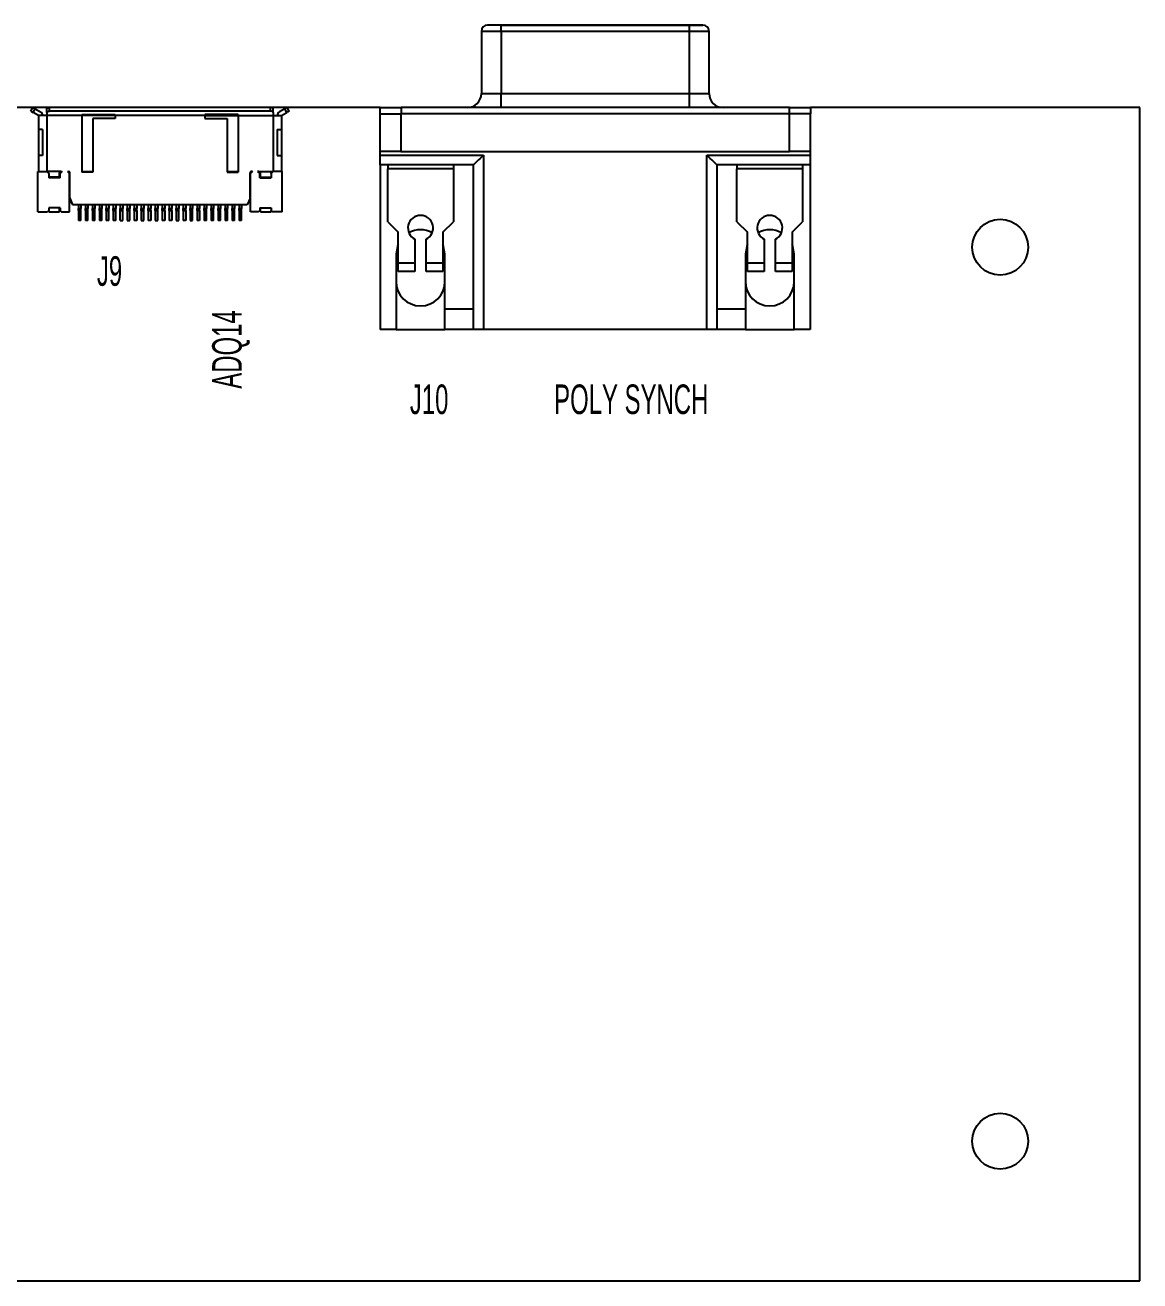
# Model space of a CAD drawing. Header units: millimetres. Extents: x 60 to 360, y 96 to 187.
# Drawn here: x 280.4 to 360.2, y 96.4 to 186.3 of the extents above; entities that cross this region are included whole.
import ezdxf

# ---------------------------------------------------------------- set-up
doc = ezdxf.new("R2010")
doc.units = ezdxf.units.MM
doc.styles.add('SLDTEXTSTYLE0', font='TXT', dxfattribs={"width": 0.605})

msp = doc.modelspace()

# ---------------------------------------------------------------- linework, layer by layer
at = {"color": 7, "linetype": 'Continuous', "lineweight": 25}
for p, q in [((313.534, 186.324), (313.534, 186.324)), ((314.514, 186.324), (313.534, 186.324)), ((327.954, 186.324), (314.514, 186.324)), ((314.517, 185.874), (314.517, 186.324)), ((314.517, 186.324), (327.961, 186.324)), ((328.934, 186.324), (327.954, 186.324)), ((327.961, 186.324), (328.939, 186.324)), ((327.961, 186.324), (327.961, 185.874)), ((313.089, 185.874), (313.089, 181.424)), ((314.517, 185.874), (314.517, 181.424)), ((327.961, 185.874), (314.517, 185.874)), ((327.961, 185.874), (327.961, 181.424)), ((329.389, 181.424), (329.389, 185.874)), ((314.517, 180.424), (314.517, 181.424)), ((314.517, 181.424), (327.961, 181.424)), ((327.961, 181.424), (327.961, 180.424)), ((280.978, 180.424), (249.345, 180.424)), ((280.829, 180.167), (280.979, 180.426)), ((282.184, 180.424), (280.984, 180.424)), ((281.003, 180.067), (281.153, 180.326)), ((281.384, 179.846), (281.003, 180.067)), ((281.153, 180.326), (281.534, 180.106)), ((281.384, 179.846), (281.384, 178.846)), ((281.984, 179.846), (281.384, 179.846)), ((281.984, 180.064), (281.984, 180.324)), ((281.984, 180.064), (281.984, 179.846)), ((284.484, 179.846), (281.984, 179.846)), ((281.984, 179.846), (281.984, 175.846)), ((282.184, 180.164), (282.184, 180.424)), ((297.984, 180.424), (282.184, 180.424)), ((297.984, 180.164), (282.184, 180.164)), ((284.484, 179.933), (286.884, 179.933)), ((284.484, 179.933), (284.484, 179.846)), ((284.484, 179.846), (284.484, 175.796)), ((286.884, 179.933), (286.884, 179.846)), ((293.284, 179.846), (286.884, 179.846)), ((286.884, 179.846), (286.884, 179.646)), ((295.684, 179.933), (293.284, 179.933)), ((293.284, 179.933), (293.284, 179.846)), ((293.284, 179.846), (293.284, 179.646)), ((295.684, 179.933), (295.684, 179.846)), ((295.684, 179.846), (298.184, 179.846)), ((295.684, 179.846), (295.684, 175.796)), ((297.984, 180.164), (297.984, 180.424)), ((299.184, 180.424), (297.984, 180.424)), ((298.184, 180.064), (298.184, 180.324)), ((298.184, 180.064), (298.184, 179.846)), ((298.184, 179.846), (298.184, 175.846)), ((298.184, 179.846), (298.784, 179.846)), ((299.015, 180.326), (298.634, 180.106)), ((298.784, 179.846), (299.165, 180.067)), ((298.784, 179.846), (298.784, 178.846)), ((299.165, 180.067), (299.015, 180.326)), ((299.338, 180.167), (299.188, 180.426)), ((305.839, 180.424), (299.19, 180.424)), ((305.834, 177.274), (305.834, 179.974)), ((305.834, 179.974), (307.334, 179.974)), ((305.839, 179.974), (305.839, 180.424)), ((305.839, 180.424), (307.339, 180.424)), ((307.334, 179.974), (307.334, 177.274)), ((335.134, 179.974), (307.334, 179.974)), ((307.339, 180.424), (307.339, 179.974)), ((335.139, 180.424), (307.339, 180.424)), ((335.139, 179.974), (307.339, 179.974)), ((335.134, 177.274), (335.134, 179.974)), ((335.139, 179.974), (335.139, 180.424)), ((335.139, 180.424), (336.639, 180.424)), ((336.639, 179.974), (335.139, 179.974)), ((336.634, 179.974), (336.634, 177.274)), ((336.639, 180.424), (336.639, 179.974)), ((360.224, 180.424), (336.639, 180.424)), ((360.224, 96.424), (360.224, 180.424)), ((285.284, 179.646), (285.284, 175.796)), ((286.884, 179.646), (285.284, 179.646)), ((293.284, 179.646), (294.884, 179.646)), ((294.884, 179.646), (294.884, 175.796)), ((281.684, 178.846), (281.384, 178.846)), ((281.384, 178.846), (281.384, 176.996)), ((281.684, 178.846), (281.684, 176.996)), ((298.484, 178.846), (298.784, 178.846)), ((298.484, 178.846), (298.484, 176.996)), ((298.784, 178.846), (298.784, 176.996)), ((307.334, 177.274), (305.834, 177.274)), ((305.834, 177.024), (305.834, 177.274)), ((307.334, 177.274), (335.134, 177.274)), ((336.634, 177.274), (335.134, 177.274)), ((336.634, 177.274), (336.634, 177.024)), ((281.384, 176.996), (281.384, 175.846)), ((281.684, 176.996), (281.384, 176.996)), ((298.484, 176.996), (298.784, 176.996)), ((298.784, 176.996), (298.784, 175.846)), ((305.834, 177.024), (313.234, 177.024)), ((305.834, 176.324), (305.834, 177.024)), ((312.534, 176.324), (305.834, 176.324)), ((305.834, 176.324), (305.834, 164.524)), ((306.384, 176.324), (306.384, 176.024)), ((311.084, 176.324), (311.084, 176.024)), ((312.534, 164.524), (312.534, 176.324)), ((313.234, 177.024), (313.234, 164.524)), ((329.234, 177.024), (336.634, 177.024)), ((329.234, 164.524), (329.234, 177.024)), ((329.934, 176.324), (329.934, 164.524)), ((336.634, 176.324), (329.934, 176.324)), ((331.384, 176.324), (331.384, 176.024)), ((336.084, 176.324), (336.084, 176.024)), ((336.634, 177.024), (336.634, 176.324)), ((336.634, 176.324), (336.634, 164.524)), ((281.334, 172.946), (281.334, 175.846)), ((281.334, 175.846), (281.974, 175.846)), ((281.984, 175.846), (281.974, 175.846)), ((282.124, 175.696), (281.974, 175.846)), ((281.984, 175.846), (282.019, 175.846)), ((282.999, 175.846), (282.019, 175.846)), ((282.119, 175.701), (282.119, 175.746)), ((282.124, 175.696), (282.124, 175.396)), ((282.899, 175.446), (282.124, 175.446)), ((282.944, 175.396), (282.124, 175.396)), ((282.899, 175.446), (282.899, 175.746)), ((282.899, 175.696), (282.944, 175.696)), ((282.899, 175.396), (282.899, 175.446)), ((283.094, 175.846), (282.944, 175.696)), ((282.944, 175.396), (282.944, 175.696)), ((282.999, 175.846), (283.094, 175.846)), ((283.459, 175.846), (283.534, 175.846)), ((283.459, 175.846), (283.609, 175.696)), ((283.609, 172.946), (283.609, 175.696)), ((283.609, 175.546), (283.634, 175.546)), ((283.634, 173.946), (283.634, 175.746)), ((284.484, 175.846), (285.284, 175.846)), ((285.284, 175.796), (284.484, 175.796)), ((294.884, 175.846), (295.684, 175.846)), ((294.884, 175.796), (295.684, 175.796)), ((296.534, 173.946), (296.534, 175.746)), ((296.534, 175.546), (296.559, 175.546)), ((296.709, 175.846), (296.559, 175.696)), ((296.559, 172.946), (296.559, 175.696)), ((296.709, 175.846), (296.634, 175.846)), ((297.169, 175.846), (297.074, 175.846)), ((297.074, 175.846), (297.224, 175.696)), ((297.169, 175.846), (298.149, 175.846)), ((297.224, 175.396), (297.224, 175.696)), ((297.269, 175.696), (297.224, 175.696)), ((297.224, 175.396), (298.044, 175.396)), ((297.269, 175.446), (297.269, 175.746)), ((297.269, 175.446), (298.044, 175.446)), ((297.269, 175.396), (297.269, 175.446)), ((298.044, 175.696), (298.194, 175.846)), ((298.044, 175.696), (298.044, 175.396)), ((298.049, 175.701), (298.049, 175.746)), ((298.184, 175.846), (298.149, 175.846)), ((298.184, 175.846), (298.194, 175.846)), ((298.834, 175.846), (298.194, 175.846)), ((298.834, 172.946), (298.834, 175.846)), ((306.384, 172.244), (306.384, 176.024)), ((311.084, 176.024), (306.384, 176.024)), ((311.084, 176.024), (311.084, 172.244)), ((331.384, 172.244), (331.384, 176.024)), ((336.084, 176.024), (331.384, 176.024)), ((336.084, 176.024), (336.084, 172.244)), ((283.634, 173.946), (283.834, 173.446)), ((296.534, 173.946), (296.334, 173.446)), ((281.334, 172.946), (282.024, 172.946)), ((282.124, 173.046), (282.024, 172.946)), ((282.119, 172.946), (282.119, 173.041)), ((282.119, 172.946), (282.899, 172.946)), ((282.944, 173.246), (282.124, 173.246)), ((282.124, 173.246), (282.124, 173.046)), ((282.899, 172.946), (282.899, 173.246)), ((282.944, 173.246), (282.944, 173.046)), ((282.944, 173.046), (283.044, 172.946)), ((283.044, 172.946), (283.609, 172.946)), ((296.334, 173.446), (283.834, 173.446)), ((284.244, 173.446), (284.244, 173.196)), ((284.244, 173.196), (284.424, 173.196)), ((284.244, 173.046), (284.244, 173.196)), ((284.244, 173.046), (284.424, 173.046)), ((284.244, 173.046), (284.244, 172.346)), ((284.424, 173.446), (284.424, 173.196)), ((284.424, 173.046), (284.424, 173.196)), ((284.424, 172.346), (284.424, 173.046)), ((284.744, 173.446), (284.744, 173.196)), ((284.744, 173.196), (284.924, 173.196)), ((284.744, 173.046), (284.744, 173.196)), ((284.744, 173.046), (284.924, 173.046)), ((284.744, 173.046), (284.744, 172.346)), ((284.924, 173.446), (284.924, 173.196)), ((284.924, 173.046), (284.924, 173.196)), ((284.924, 172.346), (284.924, 173.046)), ((285.244, 173.446), (285.244, 173.196)), ((285.244, 173.196), (285.424, 173.196)), ((285.244, 173.046), (285.244, 173.196)), ((285.244, 173.046), (285.424, 173.046)), ((285.244, 173.046), (285.244, 172.346)), ((285.424, 173.446), (285.424, 173.196)), ((285.424, 173.046), (285.424, 173.196)), ((285.424, 172.346), (285.424, 173.046)), ((285.744, 173.446), (285.744, 173.196)), ((285.744, 173.196), (285.924, 173.196)), ((285.744, 173.046), (285.744, 173.196)), ((285.744, 173.046), (285.924, 173.046)), ((285.744, 173.046), (285.744, 172.346)), ((285.924, 173.446), (285.924, 173.196)), ((285.924, 173.046), (285.924, 173.196)), ((285.924, 172.346), (285.924, 173.046)), ((286.244, 173.446), (286.244, 173.196)), ((286.244, 173.196), (286.424, 173.196)), ((286.244, 173.046), (286.244, 173.196)), ((286.244, 173.046), (286.424, 173.046)), ((286.244, 173.046), (286.244, 172.346)), ((286.424, 173.446), (286.424, 173.196)), ((286.424, 173.046), (286.424, 173.196)), ((286.424, 172.346), (286.424, 173.046)), ((286.744, 173.446), (286.744, 173.196)), ((286.744, 173.196), (286.924, 173.196)), ((286.744, 173.046), (286.744, 173.196)), ((286.744, 173.046), (286.924, 173.046)), ((286.744, 173.046), (286.744, 172.346)), ((286.924, 173.446), (286.924, 173.196)), ((286.924, 173.046), (286.924, 173.196)), ((286.924, 172.346), (286.924, 173.046)), ((287.244, 173.446), (287.244, 173.196)), ((287.244, 173.196), (287.424, 173.196)), ((287.244, 173.046), (287.244, 173.196)), ((287.244, 173.046), (287.424, 173.046)), ((287.244, 172.346), (287.244, 173.046)), ((287.424, 173.446), (287.424, 173.196)), ((287.424, 173.046), (287.424, 173.196)), ((287.424, 172.346), (287.424, 173.046)), ((287.744, 173.446), (287.744, 173.196)), ((287.744, 173.196), (287.924, 173.196)), ((287.744, 173.046), (287.744, 173.196)), ((287.744, 173.046), (287.924, 173.046)), ((287.744, 173.046), (287.744, 172.346)), ((287.924, 173.446), (287.924, 173.196)), ((287.924, 173.046), (287.924, 173.196)), ((287.924, 172.346), (287.924, 173.046)), ((288.244, 173.446), (288.244, 173.196)), ((288.244, 173.196), (288.424, 173.196)), ((288.244, 173.046), (288.244, 173.196)), ((288.244, 173.046), (288.424, 173.046)), ((288.244, 173.046), (288.244, 172.346)), ((288.424, 173.446), (288.424, 173.196)), ((288.424, 173.046), (288.424, 173.196)), ((288.424, 173.046), (288.424, 172.346)), ((288.744, 173.446), (288.744, 173.196)), ((288.744, 173.196), (288.924, 173.196)), ((288.744, 173.046), (288.744, 173.196)), ((288.744, 173.046), (288.924, 173.046)), ((288.744, 173.046), (288.744, 172.346)), ((288.924, 173.446), (288.924, 173.196)), ((288.924, 173.046), (288.924, 173.196)), ((288.924, 172.346), (288.924, 173.046)), ((289.244, 173.446), (289.244, 173.196)), ((289.244, 173.196), (289.424, 173.196)), ((289.244, 173.046), (289.244, 173.196)), ((289.244, 173.046), (289.424, 173.046)), ((289.244, 173.046), (289.244, 172.346)), ((289.424, 173.446), (289.424, 173.196)), ((289.424, 173.046), (289.424, 173.196)), ((289.424, 173.046), (289.424, 172.346)), ((289.744, 173.446), (289.744, 173.196)), ((289.744, 173.196), (289.924, 173.196)), ((289.744, 173.046), (289.744, 173.196)), ((289.744, 173.046), (289.924, 173.046)), ((289.744, 173.046), (289.744, 172.346)), ((289.924, 173.446), (289.924, 173.196)), ((289.924, 173.046), (289.924, 173.196)), ((289.924, 172.346), (289.924, 173.046)), ((290.244, 173.446), (290.244, 173.196)), ((290.244, 173.196), (290.424, 173.196)), ((290.244, 173.046), (290.244, 173.196)), ((290.244, 173.046), (290.424, 173.046)), ((290.244, 173.046), (290.244, 172.346)), ((290.424, 173.446), (290.424, 173.196)), ((290.424, 173.046), (290.424, 173.196)), ((290.424, 173.046), (290.424, 172.346)), ((290.744, 173.446), (290.744, 173.196)), ((290.744, 173.196), (290.924, 173.196)), ((290.744, 173.046), (290.744, 173.196)), ((290.744, 173.046), (290.924, 173.046)), ((290.744, 173.046), (290.744, 172.346)), ((290.924, 173.446), (290.924, 173.196)), ((290.924, 173.046), (290.924, 173.196)), ((290.924, 173.046), (290.924, 172.346)), ((291.244, 173.446), (291.244, 173.196)), ((291.244, 173.196), (291.424, 173.196)), ((291.244, 173.046), (291.244, 173.196)), ((291.244, 173.046), (291.424, 173.046)), ((291.244, 173.046), (291.244, 172.346)), ((291.424, 173.446), (291.424, 173.196)), ((291.424, 173.046), (291.424, 173.196)), ((291.424, 172.346), (291.424, 173.046)), ((291.744, 173.446), (291.744, 173.196)), ((291.744, 173.196), (291.924, 173.196)), ((291.744, 173.046), (291.744, 173.196)), ((291.744, 173.046), (291.924, 173.046)), ((291.744, 173.046), (291.744, 172.346)), ((291.924, 173.446), (291.924, 173.196)), ((291.924, 173.046), (291.924, 173.196)), ((291.924, 173.046), (291.924, 172.346)), ((292.244, 173.446), (292.244, 173.196)), ((292.244, 173.196), (292.424, 173.196)), ((292.244, 173.046), (292.244, 173.196)), ((292.244, 173.046), (292.424, 173.046)), ((292.244, 173.046), (292.244, 172.346)), ((292.424, 173.446), (292.424, 173.196)), ((292.424, 173.046), (292.424, 173.196)), ((292.424, 172.346), (292.424, 173.046)), ((292.744, 173.446), (292.744, 173.196)), ((292.744, 173.196), (292.924, 173.196)), ((292.744, 173.046), (292.744, 173.196)), ((292.744, 173.046), (292.924, 173.046)), ((292.744, 173.046), (292.744, 172.346)), ((292.924, 173.446), (292.924, 173.196)), ((292.924, 173.046), (292.924, 173.196)), ((292.924, 173.046), (292.924, 172.346)), ((293.244, 173.446), (293.244, 173.196)), ((293.244, 173.196), (293.424, 173.196)), ((293.244, 173.046), (293.244, 173.196)), ((293.244, 173.046), (293.424, 173.046)), ((293.244, 173.046), (293.244, 172.346)), ((293.424, 173.446), (293.424, 173.196)), ((293.424, 173.046), (293.424, 173.196)), ((293.424, 172.346), (293.424, 173.046)), ((293.744, 173.446), (293.744, 173.196)), ((293.744, 173.196), (293.924, 173.196)), ((293.744, 173.046), (293.744, 173.196)), ((293.744, 173.046), (293.924, 173.046)), ((293.744, 173.046), (293.744, 172.346)), ((293.924, 173.446), (293.924, 173.196)), ((293.924, 173.046), (293.924, 173.196)), ((293.924, 172.346), (293.924, 173.046)), ((294.244, 173.446), (294.244, 173.196)), ((294.244, 173.196), (294.424, 173.196)), ((294.244, 173.046), (294.244, 173.196)), ((294.244, 173.046), (294.424, 173.046)), ((294.244, 173.046), (294.244, 172.346)), ((294.424, 173.446), (294.424, 173.196)), ((294.424, 173.046), (294.424, 173.196)), ((294.424, 172.346), (294.424, 173.046)), ((294.744, 173.446), (294.744, 173.196)), ((294.744, 173.196), (294.924, 173.196)), ((294.744, 173.046), (294.744, 173.196)), ((294.744, 173.046), (294.924, 173.046)), ((294.744, 173.046), (294.744, 172.346)), ((294.924, 173.446), (294.924, 173.196)), ((294.924, 173.046), (294.924, 173.196)), ((294.924, 172.346), (294.924, 173.046)), ((295.244, 173.446), (295.244, 173.196)), ((295.244, 173.196), (295.424, 173.196)), ((295.244, 173.046), (295.244, 173.196)), ((295.244, 173.046), (295.424, 173.046)), ((295.244, 173.046), (295.244, 172.346)), ((295.424, 173.446), (295.424, 173.196)), ((295.424, 173.046), (295.424, 173.196)), ((295.424, 172.346), (295.424, 173.046)), ((295.744, 173.446), (295.744, 173.196)), ((295.744, 173.196), (295.924, 173.196)), ((295.744, 173.046), (295.744, 173.196)), ((295.744, 173.046), (295.924, 173.046)), ((295.744, 173.046), (295.744, 172.346)), ((295.924, 173.446), (295.924, 173.196)), ((295.924, 173.046), (295.924, 173.196)), ((295.924, 172.346), (295.924, 173.046)), ((297.124, 172.946), (296.559, 172.946)), ((297.224, 173.046), (297.124, 172.946)), ((297.224, 173.246), (298.044, 173.246)), ((297.224, 173.246), (297.224, 173.046)), ((297.269, 172.946), (297.269, 173.246)), ((297.269, 172.946), (298.049, 172.946)), ((298.044, 173.246), (298.044, 173.046)), ((298.044, 173.046), (298.144, 172.946)), ((298.049, 172.946), (298.049, 173.041)), ((298.834, 172.946), (298.144, 172.946)), ((284.424, 172.346), (284.244, 172.346)), ((284.924, 172.346), (284.744, 172.346)), ((285.424, 172.346), (285.244, 172.346)), ((285.924, 172.346), (285.744, 172.346)), ((286.424, 172.346), (286.244, 172.346)), ((286.924, 172.346), (286.744, 172.346)), ((287.244, 172.346), (287.424, 172.346)), ((287.744, 172.346), (287.924, 172.346)), ((288.424, 172.346), (288.244, 172.346)), ((288.744, 172.346), (288.924, 172.346)), ((289.424, 172.346), (289.244, 172.346)), ((289.744, 172.346), (289.924, 172.346)), ((290.424, 172.346), (290.244, 172.346)), ((290.924, 172.346), (290.744, 172.346)), ((291.244, 172.346), (291.424, 172.346)), ((291.924, 172.346), (291.744, 172.346)), ((292.244, 172.346), (292.424, 172.346)), ((292.924, 172.346), (292.744, 172.346)), ((293.424, 172.346), (293.244, 172.346)), ((293.924, 172.346), (293.744, 172.346)), ((294.424, 172.346), (294.244, 172.346)), ((294.924, 172.346), (294.744, 172.346)), ((295.424, 172.346), (295.244, 172.346)), ((295.924, 172.346), (295.744, 172.346)), ((306.384, 172.244), (307.134, 171.494)), ((310.334, 171.494), (311.084, 172.244)), ((331.384, 172.244), (332.134, 171.494)), ((335.334, 171.494), (336.084, 172.244)), ((307.134, 169.304), (307.134, 171.494)), ((308.334, 170.994), (308.334, 169.304)), ((309.134, 169.304), (309.134, 170.994)), ((310.334, 171.494), (310.334, 169.304)), ((332.134, 169.304), (332.134, 171.494)), ((333.334, 170.994), (333.334, 169.304)), ((334.134, 169.304), (334.134, 170.994)), ((335.334, 171.494), (335.334, 169.304)), ((306.984, 169.924), (306.984, 164.524)), ((310.484, 166.024), (310.484, 169.924)), ((331.984, 169.924), (331.984, 166.024)), ((335.484, 164.524), (335.484, 169.924)), ((307.134, 169.304), (308.334, 169.304)), ((307.134, 168.694), (307.134, 169.304)), ((308.334, 169.304), (308.334, 168.694)), ((309.134, 169.304), (310.334, 169.304)), ((309.134, 168.694), (309.134, 169.304)), ((310.334, 169.304), (310.334, 168.694)), ((332.134, 169.304), (333.334, 169.304)), ((332.134, 168.694), (332.134, 169.304)), ((333.334, 169.304), (333.334, 168.694)), ((334.134, 169.304), (335.334, 169.304)), ((334.134, 168.694), (334.134, 169.304)), ((335.334, 169.304), (335.334, 168.694)), ((308.334, 168.694), (307.134, 168.694)), ((310.334, 168.694), (309.134, 168.694)), ((333.334, 168.694), (332.134, 168.694)), ((335.334, 168.694), (334.134, 168.694)), ((310.484, 166.024), (312.534, 166.024)), ((310.484, 164.524), (310.484, 166.024)), ((329.934, 166.024), (331.984, 166.024)), ((331.984, 166.024), (331.984, 164.524)), ((306.984, 164.524), (305.834, 164.524)), ((306.984, 164.524), (310.484, 164.524)), ((312.534, 164.524), (310.484, 164.524)), ((313.234, 164.524), (312.534, 164.524)), ((329.234, 164.524), (313.234, 164.524)), ((329.934, 164.524), (329.234, 164.524)), ((331.984, 164.524), (329.934, 164.524)), ((331.984, 164.524), (335.484, 164.524)), ((336.634, 164.524), (335.484, 164.524)), ((60.224, 96.424), (360.224, 96.424))]:
    msp.add_line(p, q, dxfattribs=at)
at = {"color": 8, "linetype": 'Continuous', "lineweight": 25}
for p, q in [((314.517, 185.874), (313.089, 185.874)), ((329.389, 185.874), (327.961, 185.874)), ((313.089, 181.424), (314.517, 181.424)), ((327.961, 181.424), (329.389, 181.424)), ((286.884, 179.846), (284.484, 179.846)), ((293.284, 179.846), (295.684, 179.846))]:
    msp.add_line(p, q, dxfattribs=at)
at = {"color": 7, "linetype": 'Continuous', "lineweight": 25, "flags": 128}
for points in [[(280.829, 180.167), (280.833, 180.165), (280.842, 180.159), (280.859, 180.15), (280.88, 180.137), (280.906, 180.122), (280.936, 180.105), (280.969, 180.086), (281.003, 180.067)], [(280.979, 180.426), (280.983, 180.425), (280.992, 180.419), (281.009, 180.41), (281.03, 180.397), (281.056, 180.382), (281.086, 180.365), (281.119, 180.346), (281.153, 180.326)], [(281.984, 180.324), (281.988, 180.343), (281.999, 180.362), (282.018, 180.379), (282.042, 180.394), (282.073, 180.407), (282.107, 180.416), (282.145, 180.422), (282.184, 180.424)], [(281.984, 180.064), (281.988, 180.083), (281.999, 180.102), (282.018, 180.12), (282.042, 180.135), (282.073, 180.147), (282.107, 180.156), (282.145, 180.162), (282.184, 180.164)], [(298.184, 180.324), (298.18, 180.343), (298.169, 180.362), (298.15, 180.379), (298.125, 180.394), (298.095, 180.407), (298.06, 180.416), (298.023, 180.422), (297.984, 180.424)], [(298.184, 180.064), (298.18, 180.083), (298.169, 180.102), (298.15, 180.12), (298.125, 180.135), (298.095, 180.147), (298.06, 180.156), (298.023, 180.162), (297.984, 180.164)], [(299.188, 180.426), (299.185, 180.425), (299.175, 180.419), (299.159, 180.41), (299.138, 180.397), (299.112, 180.382), (299.082, 180.365), (299.049, 180.346), (299.015, 180.326)], [(299.338, 180.167), (299.335, 180.165), (299.325, 180.159), (299.309, 180.15), (299.288, 180.137), (299.262, 180.122), (299.232, 180.105), (299.199, 180.086), (299.165, 180.067)], [(313.234, 177.024), (313.112, 176.902), (312.994, 176.784), (312.884, 176.674), (312.784, 176.574), (312.698, 176.488), (312.628, 176.418), (312.576, 176.366), (312.545, 176.334), (312.534, 176.324)], [(329.934, 176.324), (329.923, 176.334), (329.892, 176.366), (329.84, 176.418), (329.77, 176.488), (329.684, 176.574), (329.584, 176.674), (329.473, 176.784), (329.355, 176.902), (329.234, 177.024)], [(307.134, 170.633), (307.117, 170.593), (306.984, 169.924)], [(310.484, 169.924), (310.351, 170.593), (310.334, 170.633)], [(332.134, 170.633), (332.117, 170.593), (331.984, 169.924)], [(335.484, 169.924), (335.351, 170.593), (335.334, 170.633)]]:
    msp.add_lwpolyline(points, dxfattribs=at)
at = {"color": 7, "linetype": 'Continuous', "lineweight": 25}
for centre in [(350.224, 170.424), (350.224, 106.424)]:
    msp.add_circle(centre, 2, dxfattribs=at)
for centre, radius, start, end in [((313.539, 185.874), 0.45, 90, 180), ((328.939, 185.874), 0.45, 0, 90), ((312.089, 181.424), 1, 270, 0), ((330.389, 181.424), 1, 180, 270), ((281.384, 179.846), 0.3, 0, 60), ((298.784, 179.846), 0.3, 120, 180), ((283.534, 175.746), 0.1, 0, 90), ((296.634, 175.746), 0.1, 90, 180), ((283.809, 173.546), 0.2, 115.79448, 180), ((296.359, 173.546), 0.2, 0, 64.20552), ((308.734, 171.8), 0.9, 296.3878, 243.6122), ((333.734, 171.8), 0.9, 296.3878, 243.6122), ((308.734, 169.924), 1.75, 61.53139, 118.46861), ((333.734, 169.924), 1.75, 61.53139, 118.46861), ((308.734, 167.974), 1.75, 180, 0), ((333.734, 167.974), 1.75, 180, 0)]:
    msp.add_arc(centre, radius, start, end, dxfattribs=at)
for points, knots in [([(282.119, 175.746), (282.117, 175.761), (282.114, 175.79), (282.087, 175.823), (282.054, 175.843), (282.031, 175.845), (282.019, 175.846)], [0, 0, 0, 0, 0.27966, 0.559235, 0.779626, 1, 1, 1, 1]), ([(282.999, 175.846), (282.984, 175.845), (282.955, 175.841), (282.922, 175.814), (282.902, 175.78), (282.9, 175.758), (282.899, 175.746)], [0, 0, 0, 0, 0.27962, 0.559214, 0.779591, 1, 1, 1, 1]), ([(297.169, 175.846), (297.184, 175.845), (297.213, 175.841), (297.246, 175.814), (297.266, 175.78), (297.268, 175.758), (297.269, 175.746)], [0, 0, 0, 0, 0.27962, 0.559214, 0.779591, 1, 1, 1, 1]), ([(298.049, 175.746), (298.051, 175.761), (298.054, 175.79), (298.081, 175.823), (298.114, 175.843), (298.137, 175.845), (298.149, 175.846)], [0, 0, 0, 0, 0.27964, 0.559204, 0.779587, 1, 1, 1, 1])]:
    msp.add_open_spline(points, degree=3, knots=knots, dxfattribs=at)

# ---------------------------------------------------------------- texts
at = {"color": 7, "linetype": 'Continuous', "lineweight": 0, "char_height": 2.1167, "attachment_point": 1, "style": 'SLDTEXTSTYLE0'}
for s, insert in [('J9', (285.571, 169.778)), ('J10', (307.97, 160.596)), ('POLY SYNCH', (318.297, 160.596))]:
    msp.add_mtext(s, dxfattribs=dict(at, insert=insert))
at = {"color": 7, "linetype": 'Continuous', "lineweight": 0, "insert": (293.819, 160.295), "char_height": 2.1167, "attachment_point": 1, "rotation": 90, "style": 'SLDTEXTSTYLE0'}
msp.add_mtext('ADQ14', dxfattribs=at)

doc.saveas('drawing.dxf')
